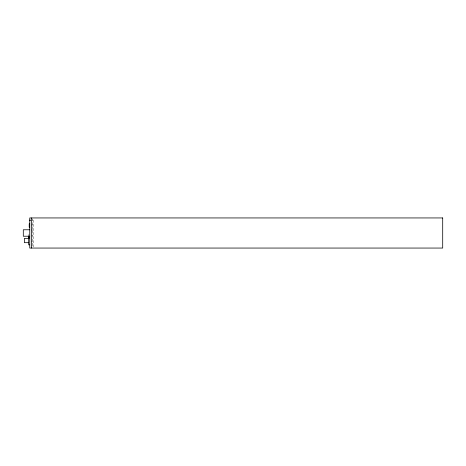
<?xml version="1.0" encoding="UTF-8"?>
<svg xmlns="http://www.w3.org/2000/svg" width="466" height="466" viewBox="0 0 466 466"><rect width="100%" height="100%" fill="white"/><g stroke="black" fill="none" stroke-linecap="round" stroke-linejoin="round"><path stroke-width="0.35" stroke-dasharray="2.33 1.75" d="M31.368 220.098L32.439 220.098M31.368 224.396L32.439 224.396M31.368 225.474L32.439 225.474M31.368 229.773L32.439 229.773M31.368 230.851L32.439 230.851M28.676 234.555L29.212 234.555M28.676 235.091L29.212 235.091M31.368 235.149L32.439 235.149M31.368 241.604L32.439 241.604M31.368 245.902L32.439 245.902M33.517 246.98L33.517 219.02L32.439 219.02L32.439 246.98"/><path stroke-width="0.7" d="M29.754 220.098L30.29 220.098M29.754 220.634L30.29 220.634M29.754 223.861L29.212 223.861L29.212 227.088L29.754 227.088M29.754 229.773L23.3 229.773L23.3 236.227L29.754 236.227M28.676 237.241L29.212 237.241M28.676 237.776L29.212 237.776M28.676 238.318L29.212 238.318M28.676 238.376L24.378 238.376L24.378 242.681L28.676 242.681M29.754 244.831L28.676 244.831L28.676 235.808M31.368 217.942L31.368 248.058M442.7 217.942L29.754 217.942L29.754 248.058L442.7 248.058L442.7 217.942"/></g></svg>
